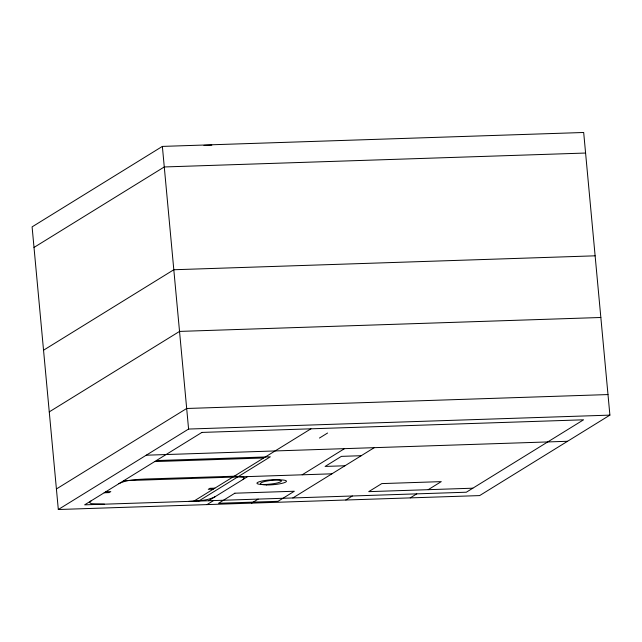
<?xml version="1.0" encoding="UTF-8"?>
<svg xmlns="http://www.w3.org/2000/svg" width="642" height="642" viewBox="0 0 642 642"><rect width="100%" height="100%" fill="white"/><g stroke="black" fill="none" stroke-linecap="round" stroke-linejoin="round"><path stroke-width="0.96" d="M91.172 500.816L89.559 502.534L91.244 503.665L104.485 504.179M242.772 479.622L244.289 478.274L243.952 477.263L235.967 476.171L145.196 479.036C136.353 479.614 126.907 479.534 118.858 483.715M162.37 146.408L32.1 226.875L58.318 509.515L479.63 495.592L609.9 415.125L583.682 132.485L162.37 146.408L188.588 429.049L58.318 509.515M34.01 247.435L164.272 166.96L585.584 153.037M43.544 350.211L173.805 269.744L595.118 255.821M49.265 411.875L179.527 331.408L600.84 317.485M56.416 488.963L186.678 408.489L607.99 394.565M193.707 501.233L310.945 428.808M198.659 501.073L270.306 456.815L156.303 460.579M208.578 500.744L247.652 476.605M207.021 504.604L213.529 500.575M319.443 438.053L327.589 433.021M251.632 503.127L258.14 499.107M302.181 474.799L344.513 448.646M292.84 497.959L374.254 447.667M345.805 500.014L352.314 495.993M410.238 497.887L416.754 493.858M428.222 489.677L441.247 481.628L381.773 483.595L368.741 491.644L472.833 488.201M215.086 496.715C207.037 500.904 197.592 500.824 188.748 501.394M203.971 145.397L211.844 145.14M188.588 429.049L609.9 415.125M146.248 455.202L567.56 441.279M154.682 461.582L263.726 457.979M361.229 455.708L341.4 456.366L325.117 466.429L344.947 465.771M123.737 480.697L331.914 473.82M105.826 491.764L110.785 491.595L109.156 492.607L104.197 492.767M214.877 488.161L209.918 488.321L208.289 489.324L213.248 489.164M201.901 432.419L84.656 504.837L466.317 492.221L583.562 419.804L201.901 432.419M234.844 493.208L218.561 503.272L278.042 501.306L294.325 491.242L234.844 493.208M262.658 484.493A12.302 2.119 -5.3 0 0 281.357 481.075A12.302 2.119 -5.3 0 0 263.332 480.762A12.302 2.119 -5.3 0 0 262.658 484.493M266.55 484.951A13.097 2.255 -5.3 0 0 286.468 481.315A13.097 2.255 -5.3 0 0 267.273 480.978A13.097 2.255 -5.3 0 0 266.55 484.951"/></g></svg>
